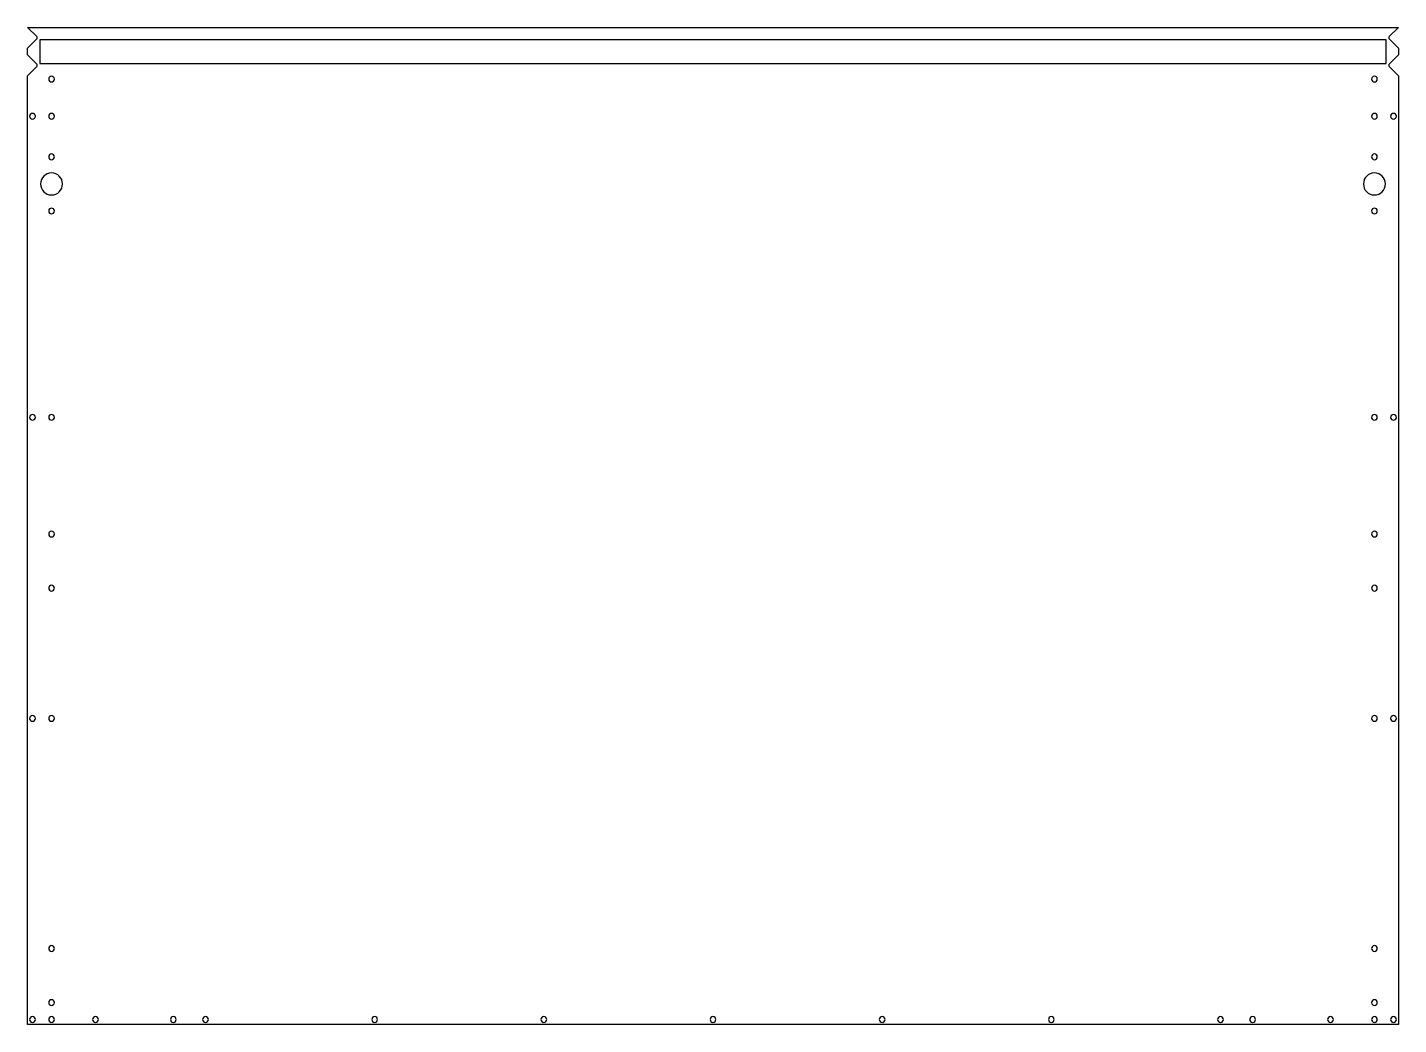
# Model space of a CAD drawing. Header units: millimetres. Extents: x 0 to 811, y 0 to 590.
import ezdxf

# ---------------------------------------------------------------- set-up
doc = ezdxf.new("R2010")
doc.units = ezdxf.units.MM

msp = doc.modelspace()

# ---------------------------------------------------------------- linework, layer by layer
at = {"layer": 'BEND_EXTENT'}
msp.add_lwpolyline([(803.26, 568.26), (803.26, 582.26), (7.26, 582.26), (7.26, 568.26)], close=True, dxfattribs=at)
at = {"layer": 'INTERIOR_PROFILES', "extrusion": (0, 0, -1)}
for centre, radius in [((-14.26, 559), 1.7), ((-796.26, 559), 1.7), ((-3, 537), 1.7), ((-14.26, 537), 1.7), ((-796.26, 537), 1.7), ((-807.52, 537), 1.7), ((-14.26, 513), 1.7), ((-796.26, 513), 1.7), ((-14.26, 497), 6.5), ((-796.26, 497), 6.5), ((-14.26, 481), 1.7), ((-796.26, 481), 1.7), ((-3, 359), 1.7), ((-14.26, 359), 1.7), ((-796.26, 359), 1.7), ((-807.52, 359), 1.7), ((-14.26, 290), 1.7), ((-796.26, 290), 1.7), ((-14.26, 258), 1.7), ((-796.26, 258), 1.7), ((-3, 181), 1.7), ((-14.26, 181), 1.7), ((-796.26, 181), 1.7), ((-807.52, 181), 1.7), ((-14.26, 45), 1.7), ((-796.26, 45), 1.7), ((-14.26, 13), 1.7), ((-796.26, 13), 1.7), ((-3, 3), 1.7), ((-14.26, 3), 1.7), ((-40.26, 3), 1.7), ((-86.26, 3), 1.7), ((-105.26, 3), 1.7), ((-205.26, 3), 1.7), ((-305.26, 3), 1.7), ((-405.26, 3), 1.7), ((-505.26, 3), 1.7), ((-605.26, 3), 1.7), ((-705.26, 3), 1.7), ((-724.26, 3), 1.7), ((-770.26, 3), 1.7), ((-796.26, 3), 1.7), ((-807.52, 3), 1.7)]:
    msp.add_circle(centre, radius, dxfattribs=at)
at = {"layer": 'OUTER_PROFILES'}
msp.add_lwpolyline([(0, 577.19), (5.49, 582.69, 0.414214), (5.49, 584.1), (0.07, 589.52), (810.45, 589.52), (805.03, 584.1, 0.414214), (805.03, 582.69), (810.52, 577.19), (810.52, 573.33), (805.03, 567.84, 0.414214), (805.03, 566.42), (810.52, 560.93), (810.52, 0), (0, 0), (0, 560.93), (5.49, 566.42, 0.414214), (5.49, 567.84), (0, 573.33)], format="xyb", close=True, dxfattribs=at)

doc.saveas('drawing.dxf')
